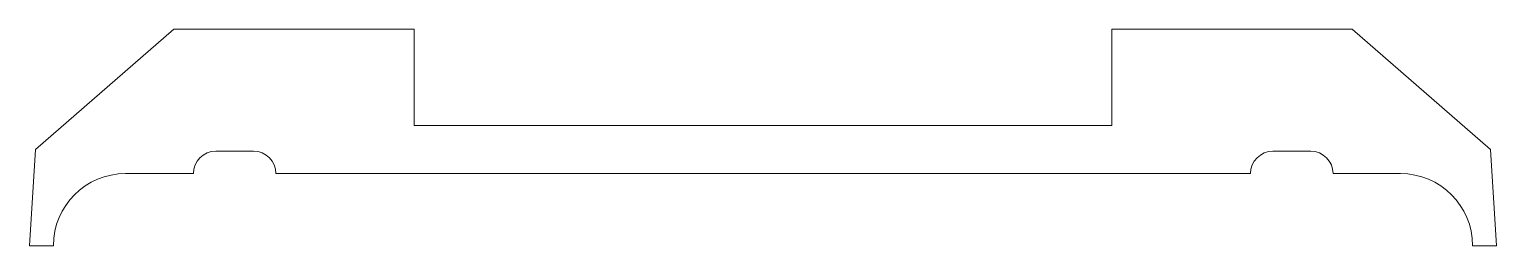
# Model space of a CAD drawing. Header units: inches. Extents: x -30.5 to 30.5, y -3 to 6.
import ezdxf

# ---------------------------------------------------------------- set-up
doc = ezdxf.new("R2010")
doc.units = ezdxf.units.IN
doc.header["$MEASUREMENT"] = 0

msp = doc.modelspace()

# ---------------------------------------------------------------- linework, layer by layer
at = {"color": 7, "linetype": 'Continuous', "lineweight": 15}
for p, q in [((-30.25, 1), (-24.5, 6)), ((-24.5, 6), (-14.5, 6)), ((-14.5, 6), (-14.5, 2)), ((14.5, 2), (14.5, 6)), ((14.5, 6), (24.5, 6)), ((24.5, 6), (30.25, 1)), ((-14.5, 2), (14.5, 2)), ((-30.5, -3), (-30.25, 1)), ((-21.177, 0.93), (-22.752, 0.93)), ((22.771, 0.93), (21.196, 0.93)), ((30.25, 1), (30.5, -3)), ((-23.682, 0), (-26.5, 0)), ((20.266, 0), (-20.247, 0)), ((26.5, 0), (23.701, 0)), ((-29.5, -3), (-30.5, -3)), ((30.5, -3), (29.5, -3))]:
    msp.add_line(p, q, dxfattribs=at)
for centre, radius, start, end in [((-22.752, 0), 0.93, 90, 180), ((-21.177, 0), 0.93, 0, 90), ((21.196, 0), 0.93, 90, 180), ((22.771, 0), 0.93, 0, 90), ((-26.5, -3), 3, 90, 180), ((26.5, -3), 3, 0, 90)]:
    msp.add_arc(centre, radius, start, end, dxfattribs=at)

doc.saveas('drawing.dxf')
